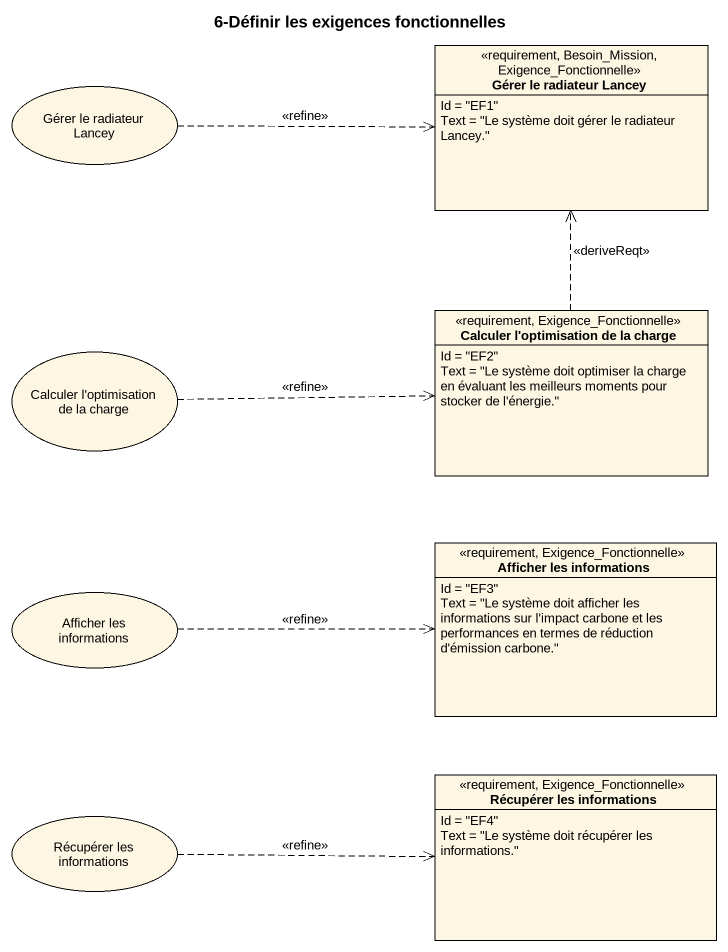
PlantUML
@startuml
title 6-Définir les exigences fonctionnelles
allowmixing
hide circle
hide empty members
class "Gérer le radiateur Lancey" as Gérer_le_radiateur_Lancey <<requirement, Besoin_Mission, Exigence_Fonctionnelle>> {
  Id = "EF1"
  Text = "Le système doit gérer le radiateur Lancey."
}
usecase "Gérer le radiateur Lancey" as Gérer_le_radiateur_Lancey_2
class "Calculer l'optimisation de la charge" as Calculer_l_optimisation_de <<requirement, Exigence_Fonctionnelle>> {
  Id = "EF2"
  Text = "Le système doit optimiser la charge en évaluant les meilleurs moments pour stocker de l'énergie."
}
usecase "Calculer l'optimisation de la charge" as Calculer_l_optimisation_de_2
class "Afficher les informations" as Afficher_les_informations <<requirement, Exigence_Fonctionnelle>> {
  Id = "EF3"
  Text = "Le système doit afficher les informations sur l'impact carbone et les performances en termes de réduction d'émission carbone."
}
usecase "Afficher les informations" as Afficher_les_informations_2
class "Récupérer les informations" as Récupérer_les_informations <<requirement, Exigence_Fonctionnelle>> {
  Id = "EF4"
  Text = "Le système doit récupérer les informations."
}
usecase "Récupérer les informations" as Récupérer_les_informations_2
Gérer_le_radiateur_Lancey_2 .right.> Gérer_le_radiateur_Lancey : <<refine>>
Calculer_l_optimisation_de .up.> Gérer_le_radiateur_Lancey : <<deriveReqt>>
Calculer_l_optimisation_de_2 .right.> Calculer_l_optimisation_de : <<refine>>
Afficher_les_informations_2 .right.> Afficher_les_informations : <<refine>>
Récupérer_les_informations_2 .right.> Récupérer_les_informations : <<refine>>
@enduml
